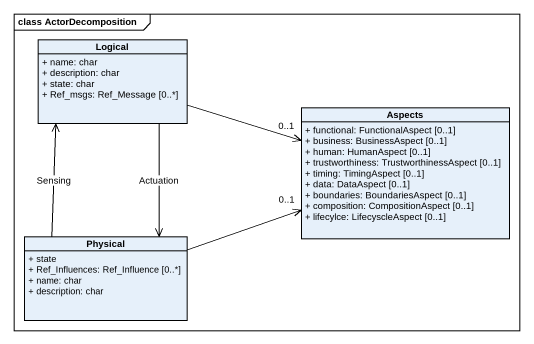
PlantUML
@startuml
mainframe class ActorDecomposition
hide circle
hide empty members
skinparam classAttributeIconSize 0
class Logical {
  + name: char
  + description: char
  + state: char
  + Ref_msgs: Ref_Message [0..*]
}
class Aspects {
  + functional: FunctionalAspect [0..1]
  + business: BusinessAspect [0..1]
  + human: HumanAspect [0..1]
  + trustworthiness: TrustworthinessAspect [0..1]
  + timing: TimingAspect [0..1]
  + data: DataAspect [0..1]
  + boundaries: BoundariesAspect [0..1]
  + composition: CompositionAspect [0..1]
  + lifecylce: LifecyscleAspect [0..1]
}
class Physical {
  + state
  + Ref_Influences: Ref_Influence [0..*]
  + name: char
  + description: char
}
Logical -right-> "0..1" Aspects
Logical --> Physical : Actuation
Physical -up-> Logical : Sensing
Physical -right-> "0..1" Aspects
@enduml
